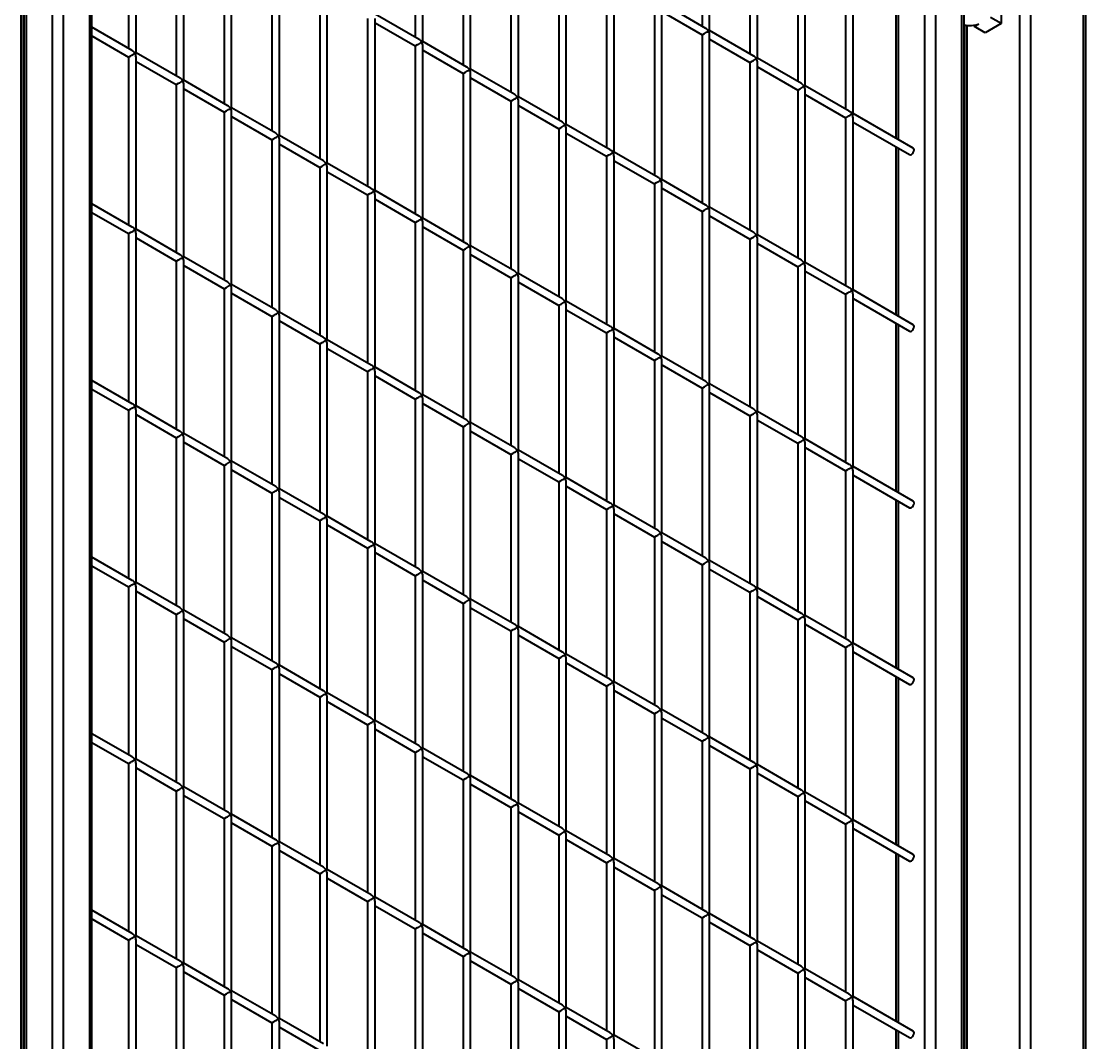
# Model space of a CAD drawing. Header units: millimetres. Extents: x 0 to 297, y 0 to 210.
# Drawn here: x 226.94 to 234.02, y 100.48 to 107.28 of the extents above; entities that cross this region are included whole.
import ezdxf

# ---------------------------------------------------------------- set-up
doc = ezdxf.new("R2010")
doc.units = ezdxf.units.MM
doc.layers.add('轮廓实线层', color=7, linetype='Continuous', lineweight=40)

msp = doc.modelspace()

# ---------------------------------------------------------------- linework, layer by layer
at = {"layer": '轮廓实线层', "color": 8, "linetype": 'Continuous', "lineweight": 40}
for p, q in [((226.9374, 97.4138), (226.9374, 113.4997)), ((226.9692, 110.9154), (226.9692, 99.2916)), ((233.5842, 93.5359), (233.5842, 109.6218)), ((233.6549, 109.6218), (233.6549, 93.5359)), ((234.0085, 93.3318), (234.0085, 109.4177)), ((232.9513, 94.6735), (232.9513, 108.7828)), ((232.7746, 107.6107), (232.7746, 106.4926)), ((233.2307, 107.2521), (233.2307, 95.6385)), ((232.7746, 106.4349), (232.7746, 105.3168)), ((232.7746, 105.2591), (232.7746, 104.141)), ((232.7746, 104.0833), (232.7746, 102.9652)), ((232.7746, 102.9075), (232.7746, 101.7894)), ((232.7746, 101.7316), (232.7746, 100.6136)), ((232.7746, 100.5558), (232.7746, 99.4377))]:
    msp.add_line(p, q, dxfattribs=at)
at = {"layer": '轮廓实线层', "color": 7, "linetype": 'Continuous', "lineweight": 40}
for p, q in [((226.952, 97.4054), (226.952, 113.4793)), ((227.146, 97.7222), (227.146, 112.4199)), ((227.2167, 112.3791), (227.2167, 97.763)), ((227.3935, 97.8651), (227.3935, 112.0729)), ((227.4081, 97.8735), (227.4081, 112.0236)), ((226.9546, 110.9121), (226.9546, 99.2962)), ((234.0231, 93.3233), (234.0231, 109.3973)), ((233.1988, 94.3096), (233.1988, 108.9257)), ((233.2135, 94.2603), (233.2135, 108.9341)), ((233.0221, 108.8236), (233.0221, 94.6158)), ((231.4697, 108.364), (231.4697, 107.2459)), ((231.5197, 107.2171), (231.5197, 108.364)), ((229.5605, 108.2903), (229.5605, 107.1723)), ((229.6105, 107.1434), (229.6105, 108.2903)), ((227.6513, 108.2167), (227.6513, 107.0986)), ((227.7013, 107.0697), (227.7013, 108.2167)), ((231.7879, 108.1803), (231.7879, 107.0622)), ((231.8379, 107.0334), (231.8379, 108.1803)), ((229.8787, 108.1067), (229.8787, 106.9886)), ((229.9287, 106.9597), (229.9287, 108.1067)), ((227.9695, 108.033), (227.9695, 106.9149)), ((228.0195, 106.886), (228.0195, 108.033)), ((232.1061, 107.9966), (232.1061, 106.8785)), ((232.1561, 106.8497), (232.1561, 107.9966)), ((230.1969, 107.923), (230.1969, 106.8049)), ((230.2469, 106.776), (230.2469, 107.923)), ((228.2877, 107.8493), (228.2877, 106.7312)), ((228.3377, 106.7023), (228.3377, 107.8493)), ((232.4243, 107.8129), (232.4243, 106.6949)), ((232.4743, 106.666), (232.4743, 107.8129)), ((230.5151, 107.7393), (230.5151, 106.6212)), ((230.5651, 106.5923), (230.5651, 107.7393)), ((233.4605, 107.754), (233.4605, 107.264)), ((228.6059, 107.6656), (228.6059, 106.5475)), ((228.6559, 106.5186), (228.6559, 107.6656)), ((232.7599, 107.6192), (232.7599, 106.5011)), ((230.8333, 107.5556), (230.8333, 106.4375)), ((230.8833, 106.4086), (230.8833, 107.5556)), ((228.9241, 107.4819), (228.9241, 106.3638)), ((228.9741, 106.335), (228.9741, 107.4819)), ((231.1515, 107.3719), (231.1515, 106.2538)), ((231.4947, 107.2315), (231.2015, 107.4008)), ((231.2015, 106.2249), (231.2015, 107.3719)), ((229.2423, 107.2982), (229.2423, 106.1801)), ((229.5855, 107.1578), (229.2923, 107.3271)), ((229.2923, 106.1513), (229.2923, 107.2982)), ((231.2015, 107.343), (231.4697, 107.1882)), ((233.4605, 107.264), (233.3898, 107.3049)), ((227.6763, 107.0842), (227.4081, 107.239)), ((229.2923, 107.2694), (229.5605, 107.1145)), ((231.8129, 107.0478), (231.5197, 107.2171)), ((233.216, 107.2541), (233.216, 95.647)), ((233.312, 107.26), (233.2837, 107.2436)), ((233.2837, 107.2436), (233.2837, 107.2534)), ((233.3544, 107.2028), (233.2837, 107.2436)), ((233.4605, 107.264), (233.3544, 107.2028)), ((227.4081, 107.1813), (227.6513, 107.0409)), ((229.9037, 106.9741), (229.6105, 107.1434)), ((231.4697, 107.1882), (231.4697, 106.0701)), ((231.5197, 106.0412), (231.5197, 107.1882)), ((231.5197, 107.1593), (231.7879, 107.0045)), ((227.9945, 106.9005), (227.7013, 107.0697)), ((229.5605, 107.1145), (229.5605, 105.9964)), ((229.6105, 105.9676), (229.6105, 107.1145)), ((229.6105, 107.0857), (229.8787, 106.9308)), ((227.6513, 107.0409), (227.6513, 105.9228)), ((227.7013, 105.8939), (227.7013, 107.0409)), ((227.7013, 107.012), (227.9695, 106.8572)), ((231.7879, 107.0045), (231.7879, 105.8864)), ((232.1311, 106.8641), (231.8379, 107.0334)), ((231.8379, 105.8576), (231.8379, 107.0045)), ((229.8787, 106.9308), (229.8787, 105.8127)), ((230.2219, 106.7904), (229.9287, 106.9597)), ((229.9287, 105.7839), (229.9287, 106.9308)), ((231.8379, 106.9756), (232.1061, 106.8208)), ((227.9695, 106.8572), (227.9695, 105.7391)), ((228.3127, 106.7168), (228.0195, 106.886)), ((228.0195, 105.7102), (228.0195, 106.8572)), ((229.9287, 106.902), (230.1969, 106.7471)), ((228.0195, 106.8283), (228.2877, 106.6735)), ((232.1061, 106.8208), (232.1061, 105.7027)), ((232.4493, 106.6804), (232.1561, 106.8497)), ((232.1561, 105.6739), (232.1561, 106.8208)), ((232.1561, 106.7919), (232.4243, 106.6371)), ((230.1969, 106.7471), (230.1969, 105.6291)), ((230.5401, 106.6068), (230.2469, 106.776)), ((230.2469, 105.6002), (230.2469, 106.7471)), ((230.2469, 106.7183), (230.5151, 106.5634)), ((228.2877, 106.6735), (228.2877, 105.5554)), ((228.6309, 106.5331), (228.3377, 106.7023)), ((228.3377, 105.5265), (228.3377, 106.6735)), ((228.3377, 106.6446), (228.6059, 106.4898)), ((232.8755, 106.4344), (232.4743, 106.666)), ((230.8583, 106.4231), (230.5651, 106.5923)), ((232.4243, 106.6371), (232.4243, 105.519)), ((232.4743, 105.4902), (232.4743, 106.6371)), ((232.4743, 106.6083), (232.8505, 106.3911)), ((228.9491, 106.3494), (228.6559, 106.5186)), ((230.5151, 106.5634), (230.5151, 105.4454)), ((230.5651, 105.4165), (230.5651, 106.5634)), ((230.5651, 106.5346), (230.8333, 106.3798)), ((228.6059, 106.4898), (228.6059, 105.3717)), ((228.6559, 105.3428), (228.6559, 106.4898)), ((228.6559, 106.4609), (228.9241, 106.3061)), ((232.7599, 106.4434), (232.7599, 105.3253)), ((230.8333, 106.3798), (230.8333, 105.2617)), ((231.1765, 106.2394), (230.8833, 106.4086)), ((230.8833, 105.2328), (230.8833, 106.3798)), ((228.9241, 106.3061), (228.9241, 105.188)), ((229.2673, 106.1657), (228.9741, 106.335)), ((228.9741, 105.1591), (228.9741, 106.3061)), ((230.8833, 106.3509), (231.1515, 106.1961)), ((228.9741, 106.2772), (229.2423, 106.1224)), ((231.4947, 106.0557), (231.2015, 106.2249)), ((229.5855, 105.982), (229.2923, 106.1513)), ((231.1515, 106.1961), (231.1515, 105.078)), ((231.2015, 105.0491), (231.2015, 106.1961)), ((231.2015, 106.1672), (231.4697, 106.0124)), ((229.2423, 106.1224), (229.2423, 105.0043)), ((229.2923, 104.9754), (229.2923, 106.1224)), ((229.2923, 106.0935), (229.5605, 105.9387)), ((227.6763, 105.9083), (227.4081, 106.0632)), ((227.4081, 106.0054), (227.6513, 105.865)), ((231.4697, 106.0124), (231.4697, 104.8943)), ((231.8129, 105.872), (231.5197, 106.0412)), ((231.5197, 104.8654), (231.5197, 106.0124)), ((229.5605, 105.9387), (229.5605, 104.8206)), ((229.9037, 105.7983), (229.6105, 105.9676)), ((229.6105, 104.7918), (229.6105, 105.9387)), ((231.5197, 105.9835), (231.7879, 105.8287)), ((227.6513, 105.865), (227.6513, 104.747)), ((227.9945, 105.7246), (227.7013, 105.8939)), ((227.7013, 104.7181), (227.7013, 105.865)), ((229.6105, 105.9098), (229.8787, 105.755)), ((227.7013, 105.8362), (227.9695, 105.6813)), ((231.7879, 105.8287), (231.7879, 104.7106)), ((232.1311, 105.6883), (231.8379, 105.8576)), ((231.8379, 104.6817), (231.8379, 105.8287)), ((231.8379, 105.7998), (232.1061, 105.645)), ((229.8787, 105.755), (229.8787, 104.6369)), ((230.2219, 105.6146), (229.9287, 105.7839)), ((229.9287, 104.6081), (229.9287, 105.755)), ((229.9287, 105.7262), (230.1969, 105.5713)), ((227.9695, 105.6813), (227.9695, 104.5633)), ((228.3127, 105.541), (228.0195, 105.7102)), ((228.0195, 104.5344), (228.0195, 105.6813)), ((228.0195, 105.6525), (228.2877, 105.4977)), ((232.4493, 105.5046), (232.1561, 105.6739)), ((230.5401, 105.4309), (230.2469, 105.6002)), ((232.1061, 105.645), (232.1061, 104.5269)), ((232.1561, 104.498), (232.1561, 105.645)), ((232.1561, 105.6161), (232.4243, 105.4613)), ((228.6309, 105.3573), (228.3377, 105.5265)), ((230.1969, 105.5713), (230.1969, 104.4532)), ((230.2469, 104.4244), (230.2469, 105.5713)), ((230.2469, 105.5425), (230.5151, 105.3876)), ((228.2877, 105.4977), (228.2877, 104.3796)), ((228.3377, 104.3507), (228.3377, 105.4977)), ((228.3377, 105.4688), (228.6059, 105.314)), ((232.4243, 105.4613), (232.4243, 104.3432)), ((232.8755, 105.2586), (232.4743, 105.4902)), ((232.4743, 104.3143), (232.4743, 105.4613)), ((230.5151, 105.3876), (230.5151, 104.2695)), ((230.8583, 105.2472), (230.5651, 105.4165)), ((230.5651, 104.2407), (230.5651, 105.3876)), ((232.4743, 105.4324), (232.8505, 105.2153)), ((228.6059, 105.314), (228.6059, 104.1959)), ((228.9491, 105.1736), (228.6559, 105.3428)), ((228.6559, 104.167), (228.6559, 105.314)), ((230.5651, 105.3588), (230.8333, 105.2039)), ((228.6559, 105.2851), (228.9241, 105.1303)), ((231.1765, 105.0635), (230.8833, 105.2328)), ((232.7599, 105.2675), (232.7599, 104.1495)), ((229.2673, 104.9899), (228.9741, 105.1591)), ((230.8333, 105.2039), (230.8333, 104.0859)), ((230.8833, 104.057), (230.8833, 105.2039)), ((230.8833, 105.1751), (231.1515, 105.0202)), ((228.9241, 105.1303), (228.9241, 104.0122)), ((228.9741, 103.9833), (228.9741, 105.1303)), ((228.9741, 105.1014), (229.2423, 104.9466)), ((231.1515, 105.0202), (231.1515, 103.9022)), ((231.4947, 104.8799), (231.2015, 105.0491)), ((231.2015, 103.8733), (231.2015, 105.0202)), ((229.2423, 104.9466), (229.2423, 103.8285)), ((229.5855, 104.8062), (229.2923, 104.9754)), ((229.2923, 103.7996), (229.2923, 104.9466)), ((231.2015, 104.9914), (231.4697, 104.8366)), ((227.6763, 104.7325), (227.4081, 104.8873)), ((229.2923, 104.9177), (229.5605, 104.7629)), ((227.4081, 104.8296), (227.6513, 104.6892)), ((231.4697, 104.8366), (231.4697, 103.7185)), ((231.8129, 104.6962), (231.5197, 104.8654)), ((231.5197, 103.6896), (231.5197, 104.8366)), ((231.5197, 104.8077), (231.7879, 104.6529)), ((229.5605, 104.7629), (229.5605, 103.6448)), ((229.9037, 104.6225), (229.6105, 104.7918)), ((229.6105, 103.6159), (229.6105, 104.7629)), ((229.6105, 104.734), (229.8787, 104.5792)), ((227.6513, 104.6892), (227.6513, 103.5711)), ((227.9945, 104.5488), (227.7013, 104.7181)), ((227.7013, 103.5423), (227.7013, 104.6892)), ((227.7013, 104.6604), (227.9695, 104.5055)), ((232.1311, 104.5125), (231.8379, 104.6817)), ((230.2219, 104.4388), (229.9287, 104.6081)), ((231.7879, 104.6529), (231.7879, 103.5348)), ((231.8379, 103.5059), (231.8379, 104.6529)), ((231.8379, 104.624), (232.1061, 104.4692)), ((228.3127, 104.3651), (228.0195, 104.5344)), ((229.8787, 104.5792), (229.8787, 103.4611)), ((229.9287, 103.4322), (229.9287, 104.5792)), ((229.9287, 104.5503), (230.1969, 104.3955)), ((227.9695, 104.5055), (227.9695, 103.3874)), ((228.0195, 103.3586), (228.0195, 104.5055)), ((228.0195, 104.4767), (228.2877, 104.3218)), ((232.1061, 104.4692), (232.1061, 103.3511)), ((232.4493, 104.3288), (232.1561, 104.498)), ((232.1561, 103.3222), (232.1561, 104.4692)), ((230.1969, 104.3955), (230.1969, 103.2774)), ((230.5401, 104.2551), (230.2469, 104.4244)), ((230.2469, 103.2486), (230.2469, 104.3955)), ((232.1561, 104.4403), (232.4243, 104.2855)), ((228.2877, 104.3218), (228.2877, 103.2038)), ((228.6309, 104.1814), (228.3377, 104.3507)), ((228.3377, 103.1749), (228.3377, 104.3218)), ((230.2469, 104.3666), (230.5151, 104.2118)), ((232.8755, 104.0828), (232.4743, 104.3143)), ((228.3377, 104.293), (228.6059, 104.1381)), ((230.8583, 104.0714), (230.5651, 104.2407)), ((232.4243, 104.2855), (232.4243, 103.1674)), ((232.4743, 103.1385), (232.4743, 104.2855)), ((232.4743, 104.2566), (232.8505, 104.0395)), ((228.9491, 103.9978), (228.6559, 104.167)), ((230.5151, 104.2118), (230.5151, 103.0937)), ((230.5651, 103.0649), (230.5651, 104.2118)), ((230.5651, 104.1829), (230.8333, 104.0281)), ((228.6059, 104.1381), (228.6059, 103.0201)), ((228.6559, 102.9912), (228.6559, 104.1381)), ((228.6559, 104.1093), (228.9241, 103.9545)), ((232.7599, 104.0917), (232.7599, 102.9736)), ((230.8333, 104.0281), (230.8333, 102.91)), ((231.1765, 103.8877), (230.8833, 104.057)), ((230.8833, 102.8812), (230.8833, 104.0281)), ((228.9241, 103.9545), (228.9241, 102.8364)), ((229.2673, 103.8141), (228.9741, 103.9833)), ((228.9741, 102.8075), (228.9741, 103.9545)), ((230.8833, 103.9993), (231.1515, 103.8444)), ((228.9741, 103.9256), (229.2423, 103.7708)), ((231.1515, 103.8444), (231.1515, 102.7263)), ((231.4947, 103.704), (231.2015, 103.8733)), ((231.2015, 102.6975), (231.2015, 103.8444)), ((231.2015, 103.8156), (231.4697, 103.6607)), ((229.2423, 103.7708), (229.2423, 102.6527)), ((229.5855, 103.6304), (229.2923, 103.7996)), ((229.2923, 102.6238), (229.2923, 103.7708)), ((229.2923, 103.7419), (229.5605, 103.5871)), ((227.6763, 103.5567), (227.4081, 103.7115)), ((231.8129, 103.5203), (231.5197, 103.6896)), ((227.4081, 103.6538), (227.6513, 103.5134)), ((229.9037, 103.4467), (229.6105, 103.6159)), ((231.4697, 103.6607), (231.4697, 102.5427)), ((231.5197, 102.5138), (231.5197, 103.6607)), ((231.5197, 103.6319), (231.7879, 103.477)), ((227.9945, 103.373), (227.7013, 103.5423)), ((229.5605, 103.5871), (229.5605, 102.469)), ((229.6105, 102.4401), (229.6105, 103.5871)), ((229.6105, 103.5582), (229.8787, 103.4034)), ((227.6513, 103.5134), (227.6513, 102.3953)), ((227.7013, 102.3665), (227.7013, 103.5134)), ((227.7013, 103.4845), (227.9695, 103.3297)), ((231.7879, 103.477), (231.7879, 102.359)), ((232.1311, 103.3367), (231.8379, 103.5059)), ((231.8379, 102.3301), (231.8379, 103.477)), ((229.8787, 103.4034), (229.8787, 102.2853)), ((230.2219, 103.263), (229.9287, 103.4322)), ((229.9287, 102.2564), (229.9287, 103.4034)), ((231.8379, 103.4482), (232.1061, 103.2934)), ((227.9695, 103.3297), (227.9695, 102.2116)), ((228.3127, 103.1893), (228.0195, 103.3586)), ((228.0195, 102.1828), (228.0195, 103.3297)), ((229.9287, 103.3745), (230.1969, 103.2197)), ((232.4493, 103.153), (232.1561, 103.3222)), ((228.0195, 103.3008), (228.2877, 103.146)), ((230.5401, 103.0793), (230.2469, 103.2486)), ((232.1061, 103.2934), (232.1061, 102.1753)), ((232.1561, 102.1464), (232.1561, 103.2934)), ((232.1561, 103.2645), (232.4243, 103.1097)), ((228.6309, 103.0056), (228.3377, 103.1749)), ((230.1969, 103.2197), (230.1969, 102.1016)), ((230.2469, 102.0727), (230.2469, 103.2197)), ((230.2469, 103.1908), (230.5151, 103.036)), ((228.2877, 103.146), (228.2877, 102.0279)), ((228.3377, 101.9991), (228.3377, 103.146)), ((228.3377, 103.1172), (228.6059, 102.9623)), ((232.4243, 103.1097), (232.4243, 101.9916)), ((232.8755, 102.9069), (232.4743, 103.1385)), ((232.4743, 101.9627), (232.4743, 103.1097)), ((230.5151, 103.036), (230.5151, 101.9179)), ((230.8583, 102.8956), (230.5651, 103.0649)), ((230.5651, 101.889), (230.5651, 103.036)), ((232.4743, 103.0808), (232.8505, 102.8636)), ((228.6059, 102.9623), (228.6059, 101.8442)), ((228.9491, 102.8219), (228.6559, 102.9912)), ((228.6559, 101.8154), (228.6559, 102.9623)), ((230.5651, 103.0071), (230.8333, 102.8523)), ((228.6559, 102.9335), (228.9241, 102.7786)), ((232.7599, 102.9159), (232.7599, 101.7978)), ((230.8333, 102.8523), (230.8333, 101.7342)), ((231.1765, 102.7119), (230.8833, 102.8812)), ((230.8833, 101.7054), (230.8833, 102.8523)), ((230.8833, 102.8234), (231.1515, 102.6686)), ((228.9241, 102.7786), (228.9241, 101.6605)), ((229.2673, 102.6382), (228.9741, 102.8075)), ((228.9741, 101.6317), (228.9741, 102.7786)), ((228.9741, 102.7498), (229.2423, 102.5949)), ((231.4947, 102.5282), (231.2015, 102.6975)), ((229.5855, 102.4546), (229.2923, 102.6238)), ((231.1515, 102.6686), (231.1515, 101.5505)), ((231.2015, 101.5217), (231.2015, 102.6686)), ((231.2015, 102.6397), (231.4697, 102.4849)), ((227.6763, 102.3809), (227.4081, 102.5357)), ((229.2423, 102.5949), (229.2423, 101.4769)), ((229.2923, 101.448), (229.2923, 102.5949)), ((229.2923, 102.5661), (229.5605, 102.4112)), ((227.4081, 102.478), (227.6513, 102.3376)), ((231.4697, 102.4849), (231.4697, 101.3668)), ((231.8129, 102.3445), (231.5197, 102.5138)), ((231.5197, 101.338), (231.5197, 102.4849)), ((229.5605, 102.4112), (229.5605, 101.2932)), ((229.9037, 102.2709), (229.6105, 102.4401)), ((229.6105, 101.2643), (229.6105, 102.4112)), ((231.5197, 102.4561), (231.7879, 102.3012)), ((227.6513, 102.3376), (227.6513, 101.2195)), ((227.9945, 102.1972), (227.7013, 102.3665)), ((227.7013, 101.1906), (227.7013, 102.3376)), ((229.6105, 102.3824), (229.8787, 102.2276)), ((232.1311, 102.1608), (231.8379, 102.3301)), ((227.7013, 102.3087), (227.9695, 102.1539)), ((230.2219, 102.0872), (229.9287, 102.2564)), ((231.7879, 102.3012), (231.7879, 101.1831)), ((231.8379, 101.1543), (231.8379, 102.3012)), ((231.8379, 102.2724), (232.1061, 102.1175)), ((228.3127, 102.0135), (228.0195, 102.1828)), ((229.8787, 102.2276), (229.8787, 101.1095)), ((229.9287, 101.0806), (229.9287, 102.2276)), ((229.9287, 102.1987), (230.1969, 102.0439)), ((227.9695, 102.1539), (227.9695, 101.0358)), ((228.0195, 101.0069), (228.0195, 102.1539)), ((228.0195, 102.125), (228.2877, 101.9702)), ((232.1061, 102.1175), (232.1061, 100.9994)), ((232.4493, 101.9771), (232.1561, 102.1464)), ((232.1561, 100.9706), (232.1561, 102.1175)), ((230.1969, 102.0439), (230.1969, 100.9258)), ((230.5401, 101.9035), (230.2469, 102.0727)), ((230.2469, 100.8969), (230.2469, 102.0439)), ((232.1561, 102.0887), (232.4243, 101.9338)), ((228.2877, 101.9702), (228.2877, 100.8521)), ((228.6309, 101.8298), (228.3377, 101.9991)), ((228.3377, 100.8232), (228.3377, 101.9702)), ((230.2469, 102.015), (230.5151, 101.8602)), ((228.3377, 101.9413), (228.6059, 101.7865)), ((232.4243, 101.9338), (232.4243, 100.8158)), ((232.8755, 101.7311), (232.4743, 101.9627)), ((232.4743, 100.7869), (232.4743, 101.9338)), ((232.4743, 101.905), (232.8505, 101.6878)), ((230.5151, 101.8602), (230.5151, 100.7421)), ((230.8583, 101.7198), (230.5651, 101.889)), ((230.5651, 100.7132), (230.5651, 101.8602)), ((230.5651, 101.8313), (230.8333, 101.6765)), ((228.6059, 101.7865), (228.6059, 100.6684)), ((228.9491, 101.6461), (228.6559, 101.8154)), ((228.6559, 100.6396), (228.6559, 101.7865)), ((228.6559, 101.7576), (228.9241, 101.6028)), ((231.1765, 101.5361), (230.8833, 101.7054)), ((232.7599, 101.7401), (232.7599, 100.622)), ((229.2673, 101.4624), (228.9741, 101.6317)), ((230.8333, 101.6765), (230.8333, 100.5584)), ((230.8833, 100.5295), (230.8833, 101.6765)), ((230.8833, 101.6476), (231.1515, 101.4928)), ((228.9241, 101.6028), (228.9241, 100.4847)), ((228.9741, 100.4559), (228.9741, 101.6028)), ((228.9741, 101.574), (229.2423, 101.4191)), ((231.1515, 101.4928), (231.1515, 100.3747)), ((231.4947, 101.3524), (231.2015, 101.5217)), ((231.2015, 100.3458), (231.2015, 101.4928)), ((229.2423, 101.4191), (229.2423, 100.301)), ((229.5855, 101.2787), (229.2923, 101.448)), ((229.2923, 100.2722), (229.2923, 101.4191)), ((231.2015, 101.4639), (231.4697, 101.3091)), ((227.6763, 101.2051), (227.4081, 101.3599)), ((229.2923, 101.3903), (229.5605, 101.2354)), ((231.8129, 101.1687), (231.5197, 101.338)), ((227.4081, 101.3022), (227.6513, 101.1618)), ((229.9037, 101.095), (229.6105, 101.2643)), ((231.4697, 101.3091), (231.4697, 100.191)), ((231.5197, 100.1621), (231.5197, 101.3091)), ((231.5197, 101.2802), (231.7879, 101.1254)), ((227.9945, 101.0214), (227.7013, 101.1906)), ((229.5605, 101.2354), (229.5605, 100.1173)), ((229.6105, 100.0885), (229.6105, 101.2354)), ((229.6105, 101.2066), (229.8787, 101.0517)), ((227.6513, 101.1618), (227.6513, 100.0437)), ((227.7013, 100.0148), (227.7013, 101.1618)), ((227.7013, 101.1329), (227.9695, 100.9781)), ((231.7879, 101.1254), (231.7879, 100.0073)), ((232.1311, 100.985), (231.8379, 101.1543)), ((231.8379, 99.9785), (231.8379, 101.1254)), ((229.8787, 101.0517), (229.8787, 99.9337)), ((230.2219, 100.9114), (229.9287, 101.0806)), ((229.9287, 99.9048), (229.9287, 101.0517)), ((231.8379, 101.0965), (232.1061, 100.9417)), ((227.9695, 100.9781), (227.9695, 99.86)), ((228.3127, 100.8377), (228.0195, 101.0069)), ((228.0195, 99.8311), (228.0195, 100.9781)), ((229.9287, 101.0229), (230.1969, 100.868)), ((228.0195, 100.9492), (228.2877, 100.7944)), ((232.1061, 100.9417), (232.1061, 99.8236)), ((232.4493, 100.8013), (232.1561, 100.9706)), ((232.1561, 99.7948), (232.1561, 100.9417)), ((232.1561, 100.9129), (232.4243, 100.758)), ((230.1969, 100.868), (230.1969, 99.75)), ((230.5401, 100.7277), (230.2469, 100.8969)), ((230.2469, 99.7211), (230.2469, 100.868)), ((230.2469, 100.8392), (230.5151, 100.6844)), ((228.2877, 100.7944), (228.2877, 99.6763)), ((228.6309, 100.654), (228.3377, 100.8232)), ((228.3377, 99.6474), (228.3377, 100.7944)), ((228.3377, 100.7655), (228.6059, 100.6107)), ((232.8755, 100.5553), (232.4743, 100.7869)), ((230.8583, 100.544), (230.5651, 100.7132)), ((232.4243, 100.758), (232.4243, 99.6399)), ((232.4743, 99.6111), (232.4743, 100.758)), ((232.4743, 100.7292), (232.8505, 100.512)), ((228.9491, 100.4703), (228.6559, 100.6396)), ((230.5151, 100.6844), (230.5151, 99.5663)), ((230.5651, 99.5374), (230.5651, 100.6844)), ((230.5651, 100.6555), (230.8333, 100.5007)), ((228.6059, 100.6107), (228.6059, 99.4926)), ((228.6559, 99.4637), (228.6559, 100.6107)), ((228.6559, 100.5818), (228.9241, 100.427)), ((232.7599, 100.5643), (232.7599, 99.4462)), ((230.8333, 100.5007), (230.8333, 99.3826)), ((231.1765, 100.3603), (230.8833, 100.5295)), ((230.8833, 99.3537), (230.8833, 100.5007))]:
    msp.add_line(p, q, dxfattribs=at)
at = {"layer": '轮廓实线层', "color": 7, "linetype": 'Continuous', "lineweight": 40, "flags": 128}
for points in [[(232.863, 106.3923), (232.8697, 106.3978), (232.8755, 106.4055), (232.8793, 106.4144), (232.8806, 106.423), (232.8793, 106.43), (232.8755, 106.4344), (232.8755, 106.4344)], [(232.8505, 106.3911), (232.8562, 106.39), (232.863, 106.3923)], [(232.863, 105.2165), (232.8697, 105.222), (232.8755, 105.2297), (232.8793, 105.2386), (232.8806, 105.2471), (232.8793, 105.2542), (232.8755, 105.2586), (232.8755, 105.2586)], [(232.8505, 105.2153), (232.8562, 105.2142), (232.863, 105.2165)], [(232.8505, 104.0395), (232.8562, 104.0384), (232.863, 104.0407)], [(232.863, 104.0407), (232.8697, 104.0462), (232.8755, 104.0539), (232.8793, 104.0627), (232.8806, 104.0713), (232.8793, 104.0784), (232.8755, 104.0828), (232.8755, 104.0828)], [(232.863, 102.8649), (232.8697, 102.8703), (232.8755, 102.8781), (232.8793, 102.8869), (232.8806, 102.8955), (232.8793, 102.9025), (232.8755, 102.9069), (232.8755, 102.9069)], [(232.8505, 102.8636), (232.8562, 102.8625), (232.863, 102.8649)], [(232.8505, 101.6878), (232.8562, 101.6867), (232.863, 101.6891)], [(232.863, 101.6891), (232.8697, 101.6945), (232.8755, 101.7023), (232.8793, 101.7111), (232.8806, 101.7197), (232.8793, 101.7267), (232.8755, 101.7311), (232.8755, 101.7311)], [(232.863, 100.5132), (232.8697, 100.5187), (232.8755, 100.5264), (232.8793, 100.5353), (232.8806, 100.5439), (232.8793, 100.5509), (232.8755, 100.5553), (232.8755, 100.5553)], [(232.8505, 100.512), (232.8562, 100.5109), (232.863, 100.5132)]]:
    msp.add_lwpolyline(points, dxfattribs=at)
at = {"layer": '轮廓实线层', "color": 7, "linetype": 'Continuous', "lineweight": 40}
msp.add_arc((233.2517, 107.458), 0.207, 259.35622, 286.92247, dxfattribs=at)
for centre, major_axis, ratio, start_param, end_param in [((231.4947, 107.2026), (0.025, 0.0144), 0.00007, 3.141552, 5.497747), ((231.4947, 107.2026), (-0.0177, 0.0306), 0.577335, 4.712348, 5.497828), ((231.4947, 107.2026), (0.025, 0.0144), 0.00007, 5.497747, 6.283145), ((231.4947, 107.2026), (-0.0177, 0.0306), 0.577335, 3.92695, 4.712348), ((229.5855, 107.129), (0.025, 0.0144), 0.00007, 3.141552, 5.497747), ((229.5855, 107.129), (-0.0177, 0.0306), 0.577335, 4.712348, 5.497828), ((229.5855, 107.129), (0.025, 0.0144), 0.00007, 5.497747, 6.283145), ((229.5855, 107.129), (-0.0177, 0.0306), 0.577335, 3.92695, 4.712348), ((227.6763, 107.0553), (0.025, 0.0144), 0.00007, 3.141552, 5.497747), ((227.6763, 107.0553), (-0.0177, 0.0306), 0.577335, 4.712348, 5.497828), ((227.6763, 107.0553), (0.025, 0.0144), 0.00007, 5.497747, 6.283145), ((227.6763, 107.0553), (-0.0177, 0.0306), 0.577335, 3.92695, 4.712348), ((231.8129, 107.0189), (0.025, 0.0144), 0.00007, 3.141552, 5.497747), ((231.8129, 107.0189), (-0.0177, 0.0306), 0.577335, 4.712348, 5.497828), ((231.8129, 107.0189), (0.025, 0.0144), 0.00007, 5.497747, 6.283145), ((231.8129, 107.0189), (-0.0177, 0.0306), 0.577335, 3.92695, 4.712348), ((229.9037, 106.9453), (0.025, 0.0144), 0.00007, 3.141552, 5.497747), ((229.9037, 106.9453), (-0.0177, 0.0306), 0.577335, 4.712348, 5.497828), ((229.9037, 106.9453), (0.025, 0.0144), 0.00007, 5.497747, 6.283145), ((229.9037, 106.9453), (-0.0177, 0.0306), 0.577335, 3.92695, 4.712348), ((227.9945, 106.8716), (0.025, 0.0144), 0.00007, 3.141552, 5.497747), ((227.9945, 106.8716), (-0.0177, 0.0306), 0.577335, 4.712348, 5.497828), ((227.9945, 106.8716), (0.025, 0.0144), 0.00007, 5.497747, 6.283145), ((227.9945, 106.8716), (-0.0177, 0.0306), 0.577335, 3.92695, 4.712348), ((232.1311, 106.8352), (-0.0177, 0.0306), 0.577335, 4.712348, 5.497828), ((230.2219, 106.7616), (-0.0177, 0.0306), 0.577335, 4.712348, 5.497828), ((232.1311, 106.8352), (0.025, 0.0144), 0.00007, 3.141552, 5.497747), ((232.1311, 106.8352), (0.025, 0.0144), 0.00007, 5.497747, 6.283145), ((232.1311, 106.8352), (-0.0177, 0.0306), 0.577335, 3.92695, 4.712348), ((228.3127, 106.6879), (-0.0177, 0.0306), 0.577335, 4.712348, 5.497828), ((230.2219, 106.7616), (0.025, 0.0144), 0.00007, 3.141552, 5.497747), ((230.2219, 106.7616), (0.025, 0.0144), 0.00007, 5.497747, 6.283145), ((230.2219, 106.7616), (-0.0177, 0.0306), 0.577335, 3.92695, 4.712348), ((228.3127, 106.6879), (0.025, 0.0144), 0.00007, 3.141552, 5.497747), ((228.3127, 106.6879), (0.025, 0.0144), 0.00007, 5.497747, 6.283145), ((228.3127, 106.6879), (-0.0177, 0.0306), 0.577335, 3.92695, 4.712348), ((232.4493, 106.6516), (0.025, 0.0144), 0.00007, 3.141552, 5.497747), ((232.4493, 106.6516), (-0.0177, 0.0306), 0.577335, 4.712348, 5.497828), ((232.4493, 106.6516), (0.025, 0.0144), 0.00007, 5.497747, 6.283145), ((232.4493, 106.6516), (-0.0177, 0.0306), 0.577335, 3.92695, 4.712348), ((230.5401, 106.5779), (0.025, 0.0144), 0.00007, 3.141552, 5.497747), ((230.5401, 106.5779), (-0.0177, 0.0306), 0.577335, 4.712348, 5.497828), ((230.5401, 106.5779), (0.025, 0.0144), 0.00007, 5.497747, 6.283145), ((230.5401, 106.5779), (-0.0177, 0.0306), 0.577335, 3.92695, 4.712348), ((228.6309, 106.5042), (0.025, 0.0144), 0.00007, 3.141552, 5.497747), ((228.6309, 106.5042), (-0.0177, 0.0306), 0.577335, 4.712348, 5.497828), ((228.6309, 106.5042), (0.025, 0.0144), 0.00007, 5.497747, 6.283145), ((228.6309, 106.5042), (-0.0177, 0.0306), 0.577335, 3.92695, 4.712348), ((230.8583, 106.3942), (0.025, 0.0144), 0.00007, 3.141552, 5.497747), ((230.8583, 106.3942), (-0.0177, 0.0306), 0.577335, 4.712348, 5.497828), ((230.8583, 106.3942), (0.025, 0.0144), 0.00007, 5.497747, 6.283145), ((230.8583, 106.3942), (-0.0177, 0.0306), 0.577335, 3.92695, 4.712348), ((228.9491, 106.3205), (0.025, 0.0144), 0.00007, 3.141552, 5.497747), ((228.9491, 106.3205), (-0.0177, 0.0306), 0.577335, 4.712348, 5.497828), ((228.9491, 106.3205), (0.025, 0.0144), 0.00007, 5.497747, 6.283145), ((228.9491, 106.3205), (-0.0177, 0.0306), 0.577335, 3.92695, 4.712348), ((231.1765, 106.2105), (0.025, 0.0144), 0.00007, 3.141552, 5.497747), ((231.1765, 106.2105), (-0.0177, 0.0306), 0.577335, 4.712348, 5.497828), ((231.1765, 106.2105), (0.025, 0.0144), 0.00007, 5.497747, 6.283145), ((231.1765, 106.2105), (-0.0177, 0.0306), 0.577335, 3.92695, 4.712348), ((229.2673, 106.1368), (0.025, 0.0144), 0.00007, 3.141552, 5.497747), ((229.2673, 106.1368), (-0.0177, 0.0306), 0.577335, 4.712348, 5.497828), ((229.2673, 106.1368), (0.025, 0.0144), 0.00007, 5.497747, 6.283145), ((229.2673, 106.1368), (-0.0177, 0.0306), 0.577335, 3.92695, 4.712348), ((231.4947, 106.0268), (0.025, 0.0144), 0.00007, 3.141552, 5.497747), ((231.4947, 106.0268), (-0.0177, 0.0306), 0.577335, 4.712348, 5.497828), ((231.4947, 106.0268), (0.025, 0.0144), 0.00007, 5.497747, 6.283145), ((231.4947, 106.0268), (-0.0177, 0.0306), 0.577335, 3.92695, 4.712348), ((229.5855, 105.9531), (0.025, 0.0144), 0.00007, 3.141552, 5.497747), ((229.5855, 105.9531), (-0.0177, 0.0306), 0.577335, 4.712348, 5.497828), ((229.5855, 105.9531), (0.025, 0.0144), 0.00007, 5.497747, 6.283145), ((229.5855, 105.9531), (-0.0177, 0.0306), 0.577335, 3.92695, 4.712348), ((227.6763, 105.8795), (0.025, 0.0144), 0.00007, 3.141552, 5.497747), ((227.6763, 105.8795), (-0.0177, 0.0306), 0.577335, 4.712348, 5.497828), ((227.6763, 105.8795), (0.025, 0.0144), 0.00007, 5.497747, 6.283145), ((227.6763, 105.8795), (-0.0177, 0.0306), 0.577335, 3.92695, 4.712348), ((231.8129, 105.8431), (-0.0177, 0.0306), 0.577335, 4.712348, 5.497828), ((229.9037, 105.7694), (-0.0177, 0.0306), 0.577335, 4.712348, 5.497828), ((231.8129, 105.8431), (0.025, 0.0144), 0.00007, 3.141552, 5.497747), ((231.8129, 105.8431), (0.025, 0.0144), 0.00007, 5.497747, 6.283145), ((231.8129, 105.8431), (-0.0177, 0.0306), 0.577335, 3.92695, 4.712348), ((227.9945, 105.6958), (-0.0177, 0.0306), 0.577335, 4.712348, 5.497828), ((229.9037, 105.7694), (0.025, 0.0144), 0.00007, 3.141552, 5.497747), ((229.9037, 105.7694), (0.025, 0.0144), 0.00007, 5.497747, 6.283145), ((229.9037, 105.7694), (-0.0177, 0.0306), 0.577335, 3.92695, 4.712348), ((227.9945, 105.6958), (0.025, 0.0144), 0.00007, 3.141552, 5.497747), ((227.9945, 105.6958), (0.025, 0.0144), 0.00007, 5.497747, 6.283145), ((227.9945, 105.6958), (-0.0177, 0.0306), 0.577335, 3.92695, 4.712348), ((232.1311, 105.6594), (0.025, 0.0144), 0.00007, 3.141552, 5.497747), ((232.1311, 105.6594), (-0.0177, 0.0306), 0.577335, 4.712348, 5.497828), ((232.1311, 105.6594), (0.025, 0.0144), 0.00007, 5.497747, 6.283145), ((232.1311, 105.6594), (-0.0177, 0.0306), 0.577335, 3.92695, 4.712348), ((230.2219, 105.5858), (0.025, 0.0144), 0.00007, 3.141552, 5.497747), ((230.2219, 105.5858), (-0.0177, 0.0306), 0.577335, 4.712348, 5.497828), ((230.2219, 105.5858), (0.025, 0.0144), 0.00007, 5.497747, 6.283145), ((230.2219, 105.5858), (-0.0177, 0.0306), 0.577335, 3.92695, 4.712348), ((228.3127, 105.5121), (0.025, 0.0144), 0.00007, 3.141552, 5.497747), ((228.3127, 105.5121), (-0.0177, 0.0306), 0.577335, 4.712348, 5.497828), ((228.3127, 105.5121), (0.025, 0.0144), 0.00007, 5.497747, 6.283145), ((228.3127, 105.5121), (-0.0177, 0.0306), 0.577335, 3.92695, 4.712348), ((232.4493, 105.4757), (0.025, 0.0144), 0.00007, 3.141552, 5.497747), ((232.4493, 105.4757), (-0.0177, 0.0306), 0.577335, 4.712348, 5.497828), ((232.4493, 105.4757), (0.025, 0.0144), 0.00007, 5.497747, 6.283145), ((232.4493, 105.4757), (-0.0177, 0.0306), 0.577335, 3.92695, 4.712348), ((230.5401, 105.4021), (0.025, 0.0144), 0.00007, 3.141552, 5.497747), ((230.5401, 105.4021), (-0.0177, 0.0306), 0.577335, 4.712348, 5.497828), ((230.5401, 105.4021), (0.025, 0.0144), 0.00007, 5.497747, 6.283145), ((230.5401, 105.4021), (-0.0177, 0.0306), 0.577335, 3.92695, 4.712348), ((228.6309, 105.3284), (0.025, 0.0144), 0.00007, 3.141552, 5.497747), ((228.6309, 105.3284), (-0.0177, 0.0306), 0.577335, 4.712348, 5.497828), ((228.6309, 105.3284), (0.025, 0.0144), 0.00007, 5.497747, 6.283145), ((228.6309, 105.3284), (-0.0177, 0.0306), 0.577335, 3.92695, 4.712348), ((230.8583, 105.2184), (0.025, 0.0144), 0.00007, 3.141552, 5.497747), ((230.8583, 105.2184), (-0.0177, 0.0306), 0.577335, 4.712348, 5.497828), ((230.8583, 105.2184), (0.025, 0.0144), 0.00007, 5.497747, 6.283145), ((230.8583, 105.2184), (-0.0177, 0.0306), 0.577335, 3.92695, 4.712348), ((228.9491, 105.1447), (0.025, 0.0144), 0.00007, 3.141552, 5.497747), ((228.9491, 105.1447), (-0.0177, 0.0306), 0.577335, 4.712348, 5.497828), ((228.9491, 105.1447), (0.025, 0.0144), 0.00007, 5.497747, 6.283145), ((228.9491, 105.1447), (-0.0177, 0.0306), 0.577335, 3.92695, 4.712348), ((231.1765, 105.0347), (0.025, 0.0144), 0.00007, 3.141552, 5.497747), ((231.1765, 105.0347), (-0.0177, 0.0306), 0.577335, 4.712348, 5.497828), ((231.1765, 105.0347), (0.025, 0.0144), 0.00007, 5.497747, 6.283145), ((231.1765, 105.0347), (-0.0177, 0.0306), 0.577335, 3.92695, 4.712348), ((229.2673, 104.961), (0.025, 0.0144), 0.00007, 3.141552, 5.497747), ((229.2673, 104.961), (-0.0177, 0.0306), 0.577335, 4.712348, 5.497828), ((229.2673, 104.961), (0.025, 0.0144), 0.00007, 5.497747, 6.283145), ((229.2673, 104.961), (-0.0177, 0.0306), 0.577335, 3.92695, 4.712348), ((231.4947, 104.851), (-0.0177, 0.0306), 0.577335, 4.712348, 5.497828), ((229.5855, 104.7773), (-0.0177, 0.0306), 0.577335, 4.712348, 5.497828), ((231.4947, 104.851), (0.025, 0.0144), 0.00007, 3.141552, 5.497747), ((231.4947, 104.851), (0.025, 0.0144), 0.00007, 5.497747, 6.283145), ((231.4947, 104.851), (-0.0177, 0.0306), 0.577335, 3.92695, 4.712348), ((227.6763, 104.7037), (-0.0177, 0.0306), 0.577335, 4.712348, 5.497828), ((229.5855, 104.7773), (0.025, 0.0144), 0.00007, 3.141552, 5.497747), ((229.5855, 104.7773), (0.025, 0.0144), 0.00007, 5.497747, 6.283145), ((229.5855, 104.7773), (-0.0177, 0.0306), 0.577335, 3.92695, 4.712348), ((227.6763, 104.7037), (0.025, 0.0144), 0.00007, 3.141552, 5.497747), ((227.6763, 104.7037), (0.025, 0.0144), 0.00007, 5.497747, 6.283145), ((227.6763, 104.7037), (-0.0177, 0.0306), 0.577335, 3.92695, 4.712348), ((231.8129, 104.6673), (0.025, 0.0144), 0.00007, 3.141552, 5.497747), ((231.8129, 104.6673), (-0.0177, 0.0306), 0.577335, 4.712348, 5.497828), ((231.8129, 104.6673), (0.025, 0.0144), 0.00007, 5.497747, 6.283145), ((231.8129, 104.6673), (-0.0177, 0.0306), 0.577335, 3.92695, 4.712348), ((229.9037, 104.5936), (0.025, 0.0144), 0.00007, 3.141552, 5.497747), ((229.9037, 104.5936), (-0.0177, 0.0306), 0.577335, 4.712348, 5.497828), ((229.9037, 104.5936), (0.025, 0.0144), 0.00007, 5.497747, 6.283145), ((229.9037, 104.5936), (-0.0177, 0.0306), 0.577335, 3.92695, 4.712348), ((227.9945, 104.52), (0.025, 0.0144), 0.00007, 3.141552, 5.497747), ((227.9945, 104.52), (-0.0177, 0.0306), 0.577335, 4.712348, 5.497828), ((227.9945, 104.52), (0.025, 0.0144), 0.00007, 5.497747, 6.283145), ((227.9945, 104.52), (-0.0177, 0.0306), 0.577335, 3.92695, 4.712348), ((232.1311, 104.4836), (0.025, 0.0144), 0.00007, 3.141552, 5.497747), ((232.1311, 104.4836), (-0.0177, 0.0306), 0.577335, 4.712348, 5.497828), ((232.1311, 104.4836), (0.025, 0.0144), 0.00007, 5.497747, 6.283145), ((232.1311, 104.4836), (-0.0177, 0.0306), 0.577335, 3.92695, 4.712348), ((230.2219, 104.4099), (0.025, 0.0144), 0.00007, 3.141552, 5.497747), ((230.2219, 104.4099), (-0.0177, 0.0306), 0.577335, 4.712348, 5.497828), ((230.2219, 104.4099), (0.025, 0.0144), 0.00007, 5.497747, 6.283145), ((230.2219, 104.4099), (-0.0177, 0.0306), 0.577335, 3.92695, 4.712348), ((228.3127, 104.3363), (0.025, 0.0144), 0.00007, 3.141552, 5.497747), ((228.3127, 104.3363), (-0.0177, 0.0306), 0.577335, 4.712348, 5.497828), ((228.3127, 104.3363), (0.025, 0.0144), 0.00007, 5.497747, 6.283145), ((228.3127, 104.3363), (-0.0177, 0.0306), 0.577335, 3.92695, 4.712348), ((232.4493, 104.2999), (0.025, 0.0144), 0.00007, 3.141552, 5.497747), ((232.4493, 104.2999), (-0.0177, 0.0306), 0.577335, 4.712348, 5.497828), ((232.4493, 104.2999), (0.025, 0.0144), 0.00007, 5.497747, 6.283145), ((232.4493, 104.2999), (-0.0177, 0.0306), 0.577335, 3.92695, 4.712348), ((230.5401, 104.2262), (0.025, 0.0144), 0.00007, 3.141552, 5.497747), ((230.5401, 104.2262), (-0.0177, 0.0306), 0.577335, 4.712348, 5.497828), ((230.5401, 104.2262), (0.025, 0.0144), 0.00007, 5.497747, 6.283145), ((230.5401, 104.2262), (-0.0177, 0.0306), 0.577335, 3.92695, 4.712348), ((228.6309, 104.1526), (0.025, 0.0144), 0.00007, 3.141552, 5.497747), ((228.6309, 104.1526), (-0.0177, 0.0306), 0.577335, 4.712348, 5.497828), ((228.6309, 104.1526), (0.025, 0.0144), 0.00007, 5.497747, 6.283145), ((228.6309, 104.1526), (-0.0177, 0.0306), 0.577335, 3.92695, 4.712348), ((230.8583, 104.0426), (0.025, 0.0144), 0.00007, 3.141552, 5.497747), ((230.8583, 104.0426), (-0.0177, 0.0306), 0.577335, 4.712348, 5.497828), ((230.8583, 104.0426), (0.025, 0.0144), 0.00007, 5.497747, 6.283145), ((230.8583, 104.0426), (-0.0177, 0.0306), 0.577335, 3.92695, 4.712348), ((228.9491, 103.9689), (0.025, 0.0144), 0.00007, 3.141552, 5.497747), ((228.9491, 103.9689), (-0.0177, 0.0306), 0.577335, 4.712348, 5.497828), ((228.9491, 103.9689), (0.025, 0.0144), 0.00007, 5.497747, 6.283145), ((228.9491, 103.9689), (-0.0177, 0.0306), 0.577335, 3.92695, 4.712348), ((231.1765, 103.8589), (-0.0177, 0.0306), 0.577335, 4.712348, 5.497828), ((229.2673, 103.7852), (-0.0177, 0.0306), 0.577335, 4.712348, 5.497828), ((231.1765, 103.8589), (0.025, 0.0144), 0.00007, 3.141552, 5.497747), ((231.1765, 103.8589), (0.025, 0.0144), 0.00007, 5.497747, 6.283145), ((231.1765, 103.8589), (-0.0177, 0.0306), 0.577335, 3.92695, 4.712348), ((229.2673, 103.7852), (0.025, 0.0144), 0.00007, 3.141552, 5.497747), ((229.2673, 103.7852), (0.025, 0.0144), 0.00007, 5.497747, 6.283145), ((229.2673, 103.7852), (-0.0177, 0.0306), 0.577335, 3.92695, 4.712348), ((231.4947, 103.6752), (0.025, 0.0144), 0.00007, 3.141552, 5.497747), ((231.4947, 103.6752), (-0.0177, 0.0306), 0.577335, 4.712348, 5.497828), ((231.4947, 103.6752), (0.025, 0.0144), 0.00007, 5.497747, 6.283145), ((231.4947, 103.6752), (-0.0177, 0.0306), 0.577335, 3.92695, 4.712348), ((229.5855, 103.6015), (0.025, 0.0144), 0.00007, 3.141552, 5.497747), ((229.5855, 103.6015), (-0.0177, 0.0306), 0.577335, 4.712348, 5.497828), ((229.5855, 103.6015), (0.025, 0.0144), 0.00007, 5.497747, 6.283145), ((229.5855, 103.6015), (-0.0177, 0.0306), 0.577335, 3.92695, 4.712348), ((227.6763, 103.5278), (0.025, 0.0144), 0.00007, 3.141552, 5.497747), ((227.6763, 103.5278), (-0.0177, 0.0306), 0.577335, 4.712348, 5.497828), ((227.6763, 103.5278), (0.025, 0.0144), 0.00007, 5.497747, 6.283145), ((227.6763, 103.5278), (-0.0177, 0.0306), 0.577335, 3.92695, 4.712348), ((231.8129, 103.4915), (0.025, 0.0144), 0.00007, 3.141552, 5.497747), ((231.8129, 103.4915), (-0.0177, 0.0306), 0.577335, 4.712348, 5.497828), ((231.8129, 103.4915), (0.025, 0.0144), 0.00007, 5.497747, 6.283145), ((231.8129, 103.4915), (-0.0177, 0.0306), 0.577335, 3.92695, 4.712348), ((229.9037, 103.4178), (0.025, 0.0144), 0.00007, 3.141552, 5.497747), ((229.9037, 103.4178), (-0.0177, 0.0306), 0.577335, 4.712348, 5.497828), ((229.9037, 103.4178), (0.025, 0.0144), 0.00007, 5.497747, 6.283145), ((229.9037, 103.4178), (-0.0177, 0.0306), 0.577335, 3.92695, 4.712348), ((227.9945, 103.3441), (0.025, 0.0144), 0.00007, 3.141552, 5.497747), ((227.9945, 103.3441), (-0.0177, 0.0306), 0.577335, 4.712348, 5.497828), ((227.9945, 103.3441), (0.025, 0.0144), 0.00007, 5.497747, 6.283145), ((227.9945, 103.3441), (-0.0177, 0.0306), 0.577335, 3.92695, 4.712348), ((232.1311, 103.3078), (0.025, 0.0144), 0.00007, 3.141552, 5.497747), ((232.1311, 103.3078), (-0.0177, 0.0306), 0.577335, 4.712348, 5.497828), ((232.1311, 103.3078), (0.025, 0.0144), 0.00007, 5.497747, 6.283145), ((232.1311, 103.3078), (-0.0177, 0.0306), 0.577335, 3.92695, 4.712348), ((230.2219, 103.2341), (0.025, 0.0144), 0.00007, 3.141552, 5.497747), ((230.2219, 103.2341), (-0.0177, 0.0306), 0.577335, 4.712348, 5.497828), ((230.2219, 103.2341), (0.025, 0.0144), 0.00007, 5.497747, 6.283145), ((230.2219, 103.2341), (-0.0177, 0.0306), 0.577335, 3.92695, 4.712348), ((228.3127, 103.1605), (0.025, 0.0144), 0.00007, 3.141552, 5.497747), ((228.3127, 103.1605), (-0.0177, 0.0306), 0.577335, 4.712348, 5.497828), ((228.3127, 103.1605), (0.025, 0.0144), 0.00007, 5.497747, 6.283145), ((228.3127, 103.1605), (-0.0177, 0.0306), 0.577335, 3.92695, 4.712348), ((232.4493, 103.1241), (0.025, 0.0144), 0.00007, 3.141552, 5.497747), ((232.4493, 103.1241), (-0.0177, 0.0306), 0.577335, 4.712348, 5.497828), ((232.4493, 103.1241), (0.025, 0.0144), 0.00007, 5.497747, 6.283145), ((232.4493, 103.1241), (-0.0177, 0.0306), 0.577335, 3.92695, 4.712348), ((230.5401, 103.0504), (0.025, 0.0144), 0.00007, 3.141552, 5.497747), ((230.5401, 103.0504), (-0.0177, 0.0306), 0.577335, 4.712348, 5.497828), ((230.5401, 103.0504), (0.025, 0.0144), 0.00007, 5.497747, 6.283145), ((230.5401, 103.0504), (-0.0177, 0.0306), 0.577335, 3.92695, 4.712348), ((228.6309, 102.9768), (0.025, 0.0144), 0.00007, 3.141552, 5.497747), ((228.6309, 102.9768), (-0.0177, 0.0306), 0.577335, 4.712348, 5.497828), ((228.6309, 102.9768), (0.025, 0.0144), 0.00007, 5.497747, 6.283145), ((228.6309, 102.9768), (-0.0177, 0.0306), 0.577335, 3.92695, 4.712348), ((230.8583, 102.8667), (-0.0177, 0.0306), 0.577335, 4.712348, 5.497828), ((228.9491, 102.7931), (-0.0177, 0.0306), 0.577335, 4.712348, 5.497828), ((230.8583, 102.8667), (0.025, 0.0144), 0.00007, 3.141552, 5.497747), ((230.8583, 102.8667), (0.025, 0.0144), 0.00007, 5.497747, 6.283145), ((230.8583, 102.8667), (-0.0177, 0.0306), 0.577335, 3.92695, 4.712348), ((228.9491, 102.7931), (0.025, 0.0144), 0.00007, 3.141552, 5.497747), ((228.9491, 102.7931), (0.025, 0.0144), 0.00007, 5.497747, 6.283145), ((228.9491, 102.7931), (-0.0177, 0.0306), 0.577335, 3.92695, 4.712348), ((231.1765, 102.683), (0.025, 0.0144), 0.00007, 3.141552, 5.497747), ((231.1765, 102.683), (-0.0177, 0.0306), 0.577335, 4.712348, 5.497828), ((231.1765, 102.683), (0.025, 0.0144), 0.00007, 5.497747, 6.283145), ((231.1765, 102.683), (-0.0177, 0.0306), 0.577335, 3.92695, 4.712348), ((229.2673, 102.6094), (0.025, 0.0144), 0.00007, 3.141552, 5.497747), ((229.2673, 102.6094), (-0.0177, 0.0306), 0.577335, 4.712348, 5.497828), ((229.2673, 102.6094), (0.025, 0.0144), 0.00007, 5.497747, 6.283145), ((229.2673, 102.6094), (-0.0177, 0.0306), 0.577335, 3.92695, 4.712348), ((231.4947, 102.4994), (0.025, 0.0144), 0.00007, 3.141552, 5.497747), ((231.4947, 102.4994), (-0.0177, 0.0306), 0.577335, 4.712348, 5.497828), ((231.4947, 102.4994), (0.025, 0.0144), 0.00007, 5.497747, 6.283145), ((231.4947, 102.4994), (-0.0177, 0.0306), 0.577335, 3.92695, 4.712348), ((229.5855, 102.4257), (0.025, 0.0144), 0.00007, 3.141552, 5.497747), ((229.5855, 102.4257), (-0.0177, 0.0306), 0.577335, 4.712348, 5.497828), ((229.5855, 102.4257), (0.025, 0.0144), 0.00007, 5.497747, 6.283145), ((229.5855, 102.4257), (-0.0177, 0.0306), 0.577335, 3.92695, 4.712348), ((227.6763, 102.352), (0.025, 0.0144), 0.00007, 3.141552, 5.497747), ((227.6763, 102.352), (-0.0177, 0.0306), 0.577335, 4.712348, 5.497828), ((227.6763, 102.352), (0.025, 0.0144), 0.00007, 5.497747, 6.283145), ((227.6763, 102.352), (-0.0177, 0.0306), 0.577335, 3.92695, 4.712348), ((231.8129, 102.3157), (0.025, 0.0144), 0.00007, 3.141552, 5.497747), ((231.8129, 102.3157), (-0.0177, 0.0306), 0.577335, 4.712348, 5.497828), ((231.8129, 102.3157), (0.025, 0.0144), 0.00007, 5.497747, 6.283145), ((231.8129, 102.3157), (-0.0177, 0.0306), 0.577335, 3.92695, 4.712348), ((229.9037, 102.242), (0.025, 0.0144), 0.00007, 3.141552, 5.497747), ((229.9037, 102.242), (-0.0177, 0.0306), 0.577335, 4.712348, 5.497828), ((229.9037, 102.242), (0.025, 0.0144), 0.00007, 5.497747, 6.283145), ((229.9037, 102.242), (-0.0177, 0.0306), 0.577335, 3.92695, 4.712348), ((227.9945, 102.1683), (0.025, 0.0144), 0.00007, 3.141552, 5.497747), ((227.9945, 102.1683), (-0.0177, 0.0306), 0.577335, 4.712348, 5.497828), ((227.9945, 102.1683), (0.025, 0.0144), 0.00007, 5.497747, 6.283145), ((227.9945, 102.1683), (-0.0177, 0.0306), 0.577335, 3.92695, 4.712348), ((232.1311, 102.132), (0.025, 0.0144), 0.00007, 3.141552, 5.497747), ((232.1311, 102.132), (-0.0177, 0.0306), 0.577335, 4.712348, 5.497828), ((232.1311, 102.132), (0.025, 0.0144), 0.00007, 5.497747, 6.283145), ((232.1311, 102.132), (-0.0177, 0.0306), 0.577335, 3.92695, 4.712348), ((230.2219, 102.0583), (0.025, 0.0144), 0.00007, 3.141552, 5.497747), ((230.2219, 102.0583), (-0.0177, 0.0306), 0.577335, 4.712348, 5.497828), ((230.2219, 102.0583), (0.025, 0.0144), 0.00007, 5.497747, 6.283145), ((230.2219, 102.0583), (-0.0177, 0.0306), 0.577335, 3.92695, 4.712348), ((228.3127, 101.9846), (0.025, 0.0144), 0.00007, 3.141552, 5.497747), ((228.3127, 101.9846), (-0.0177, 0.0306), 0.577335, 4.712348, 5.497828), ((228.3127, 101.9846), (0.025, 0.0144), 0.00007, 5.497747, 6.283145), ((228.3127, 101.9846), (-0.0177, 0.0306), 0.577335, 3.92695, 4.712348), ((232.4493, 101.9483), (-0.0177, 0.0306), 0.577335, 4.712348, 5.497828), ((230.5401, 101.8746), (-0.0177, 0.0306), 0.577335, 4.712348, 5.497828), ((232.4493, 101.9483), (0.025, 0.0144), 0.00007, 3.141552, 5.497747), ((232.4493, 101.9483), (0.025, 0.0144), 0.00007, 5.497747, 6.283145), ((232.4493, 101.9483), (-0.0177, 0.0306), 0.577335, 3.92695, 4.712348), ((228.6309, 101.8009), (-0.0177, 0.0306), 0.577335, 4.712348, 5.497828), ((230.5401, 101.8746), (0.025, 0.0144), 0.00007, 3.141552, 5.497747), ((230.5401, 101.8746), (0.025, 0.0144), 0.00007, 5.497747, 6.283145), ((230.5401, 101.8746), (-0.0177, 0.0306), 0.577335, 3.92695, 4.712348), ((228.6309, 101.8009), (0.025, 0.0144), 0.00007, 3.141552, 5.497747), ((228.6309, 101.8009), (0.025, 0.0144), 0.00007, 5.497747, 6.283145), ((228.6309, 101.8009), (-0.0177, 0.0306), 0.577335, 3.92695, 4.712348), ((230.8583, 101.6909), (0.025, 0.0144), 0.00007, 3.141552, 5.497747), ((230.8583, 101.6909), (-0.0177, 0.0306), 0.577335, 4.712348, 5.497828), ((230.8583, 101.6909), (0.025, 0.0144), 0.00007, 5.497747, 6.283145), ((230.8583, 101.6909), (-0.0177, 0.0306), 0.577335, 3.92695, 4.712348), ((228.9491, 101.6172), (0.025, 0.0144), 0.00007, 3.141552, 5.497747), ((228.9491, 101.6172), (-0.0177, 0.0306), 0.577335, 4.712348, 5.497828), ((228.9491, 101.6172), (0.025, 0.0144), 0.00007, 5.497747, 6.283145), ((228.9491, 101.6172), (-0.0177, 0.0306), 0.577335, 3.92695, 4.712348), ((231.1765, 101.5072), (0.025, 0.0144), 0.00007, 3.141552, 5.497747), ((231.1765, 101.5072), (-0.0177, 0.0306), 0.577335, 4.712348, 5.497828), ((231.1765, 101.5072), (0.025, 0.0144), 0.00007, 5.497747, 6.283145), ((231.1765, 101.5072), (-0.0177, 0.0306), 0.577335, 3.92695, 4.712348), ((229.2673, 101.4336), (0.025, 0.0144), 0.00007, 3.141552, 5.497747), ((229.2673, 101.4336), (-0.0177, 0.0306), 0.577335, 4.712348, 5.497828), ((229.2673, 101.4336), (0.025, 0.0144), 0.00007, 5.497747, 6.283145), ((229.2673, 101.4336), (-0.0177, 0.0306), 0.577335, 3.92695, 4.712348), ((231.4947, 101.3235), (0.025, 0.0144), 0.00007, 3.141552, 5.497747), ((231.4947, 101.3235), (-0.0177, 0.0306), 0.577335, 4.712348, 5.497828), ((231.4947, 101.3235), (0.025, 0.0144), 0.00007, 5.497747, 6.283145), ((231.4947, 101.3235), (-0.0177, 0.0306), 0.577335, 3.92695, 4.712348), ((229.5855, 101.2499), (0.025, 0.0144), 0.00007, 3.141552, 5.497747), ((229.5855, 101.2499), (-0.0177, 0.0306), 0.577335, 4.712348, 5.497828), ((229.5855, 101.2499), (0.025, 0.0144), 0.00007, 5.497747, 6.283145), ((229.5855, 101.2499), (-0.0177, 0.0306), 0.577335, 3.92695, 4.712348), ((227.6763, 101.1762), (0.025, 0.0144), 0.00007, 3.141552, 5.497747), ((227.6763, 101.1762), (-0.0177, 0.0306), 0.577335, 4.712348, 5.497828), ((227.6763, 101.1762), (0.025, 0.0144), 0.00007, 5.497747, 6.283145), ((227.6763, 101.1762), (-0.0177, 0.0306), 0.577335, 3.92695, 4.712348), ((231.8129, 101.1398), (0.025, 0.0144), 0.00007, 3.141552, 5.497747), ((231.8129, 101.1398), (-0.0177, 0.0306), 0.577335, 4.712348, 5.497828), ((231.8129, 101.1398), (0.025, 0.0144), 0.00007, 5.497747, 6.283145), ((231.8129, 101.1398), (-0.0177, 0.0306), 0.577335, 3.92695, 4.712348), ((229.9037, 101.0662), (0.025, 0.0144), 0.00007, 3.141552, 5.497747), ((229.9037, 101.0662), (-0.0177, 0.0306), 0.577335, 4.712348, 5.497828), ((229.9037, 101.0662), (0.025, 0.0144), 0.00007, 5.497747, 6.283145), ((229.9037, 101.0662), (-0.0177, 0.0306), 0.577335, 3.92695, 4.712348), ((227.9945, 100.9925), (0.025, 0.0144), 0.00007, 3.141552, 5.497747), ((227.9945, 100.9925), (-0.0177, 0.0306), 0.577335, 4.712348, 5.497828), ((227.9945, 100.9925), (0.025, 0.0144), 0.00007, 5.497747, 6.283145), ((227.9945, 100.9925), (-0.0177, 0.0306), 0.577335, 3.92695, 4.712348), ((232.1311, 100.9562), (-0.0177, 0.0306), 0.577335, 4.712348, 5.497828), ((230.2219, 100.8825), (-0.0177, 0.0306), 0.577335, 4.712348, 5.497828), ((232.1311, 100.9562), (0.025, 0.0144), 0.00007, 3.141552, 5.497747), ((232.1311, 100.9562), (0.025, 0.0144), 0.00007, 5.497747, 6.283145), ((232.1311, 100.9562), (-0.0177, 0.0306), 0.577335, 3.92695, 4.712348), ((228.3127, 100.8088), (-0.0177, 0.0306), 0.577335, 4.712348, 5.497828), ((230.2219, 100.8825), (0.025, 0.0144), 0.00007, 3.141552, 5.497747), ((230.2219, 100.8825), (0.025, 0.0144), 0.00007, 5.497747, 6.283145), ((230.2219, 100.8825), (-0.0177, 0.0306), 0.577335, 3.92695, 4.712348), ((228.3127, 100.8088), (0.025, 0.0144), 0.00007, 3.141552, 5.497747), ((228.3127, 100.8088), (0.025, 0.0144), 0.00007, 5.497747, 6.283145), ((228.3127, 100.8088), (-0.0177, 0.0306), 0.577335, 3.92695, 4.712348), ((232.4493, 100.7725), (0.025, 0.0144), 0.00007, 3.141552, 5.497747), ((232.4493, 100.7725), (-0.0177, 0.0306), 0.577335, 4.712348, 5.497828), ((232.4493, 100.7725), (0.025, 0.0144), 0.00007, 5.497747, 6.283145), ((232.4493, 100.7725), (-0.0177, 0.0306), 0.577335, 3.92695, 4.712348), ((230.5401, 100.6988), (0.025, 0.0144), 0.00007, 3.141552, 5.497747), ((230.5401, 100.6988), (-0.0177, 0.0306), 0.577335, 4.712348, 5.497828), ((230.5401, 100.6988), (0.025, 0.0144), 0.00007, 5.497747, 6.283145), ((230.5401, 100.6988), (-0.0177, 0.0306), 0.577335, 3.92695, 4.712348), ((228.6309, 100.6251), (0.025, 0.0144), 0.00007, 3.141552, 5.497747), ((228.6309, 100.6251), (-0.0177, 0.0306), 0.577335, 4.712348, 5.497828), ((228.6309, 100.6251), (0.025, 0.0144), 0.00007, 5.497747, 6.283145), ((228.6309, 100.6251), (-0.0177, 0.0306), 0.577335, 3.92695, 4.712348), ((230.8583, 100.5151), (0.025, 0.0144), 0.00007, 3.141552, 5.497747), ((230.8583, 100.5151), (-0.0177, 0.0306), 0.577335, 4.712348, 5.497828), ((230.8583, 100.5151), (0.025, 0.0144), 0.00007, 5.497747, 6.283145), ((230.8583, 100.5151), (-0.0177, 0.0306), 0.577335, 3.92695, 4.712348)]:
    msp.add_ellipse(centre, major_axis=major_axis, ratio=ratio, start_param=start_param, end_param=end_param, dxfattribs=at)

doc.saveas('drawing.dxf')
